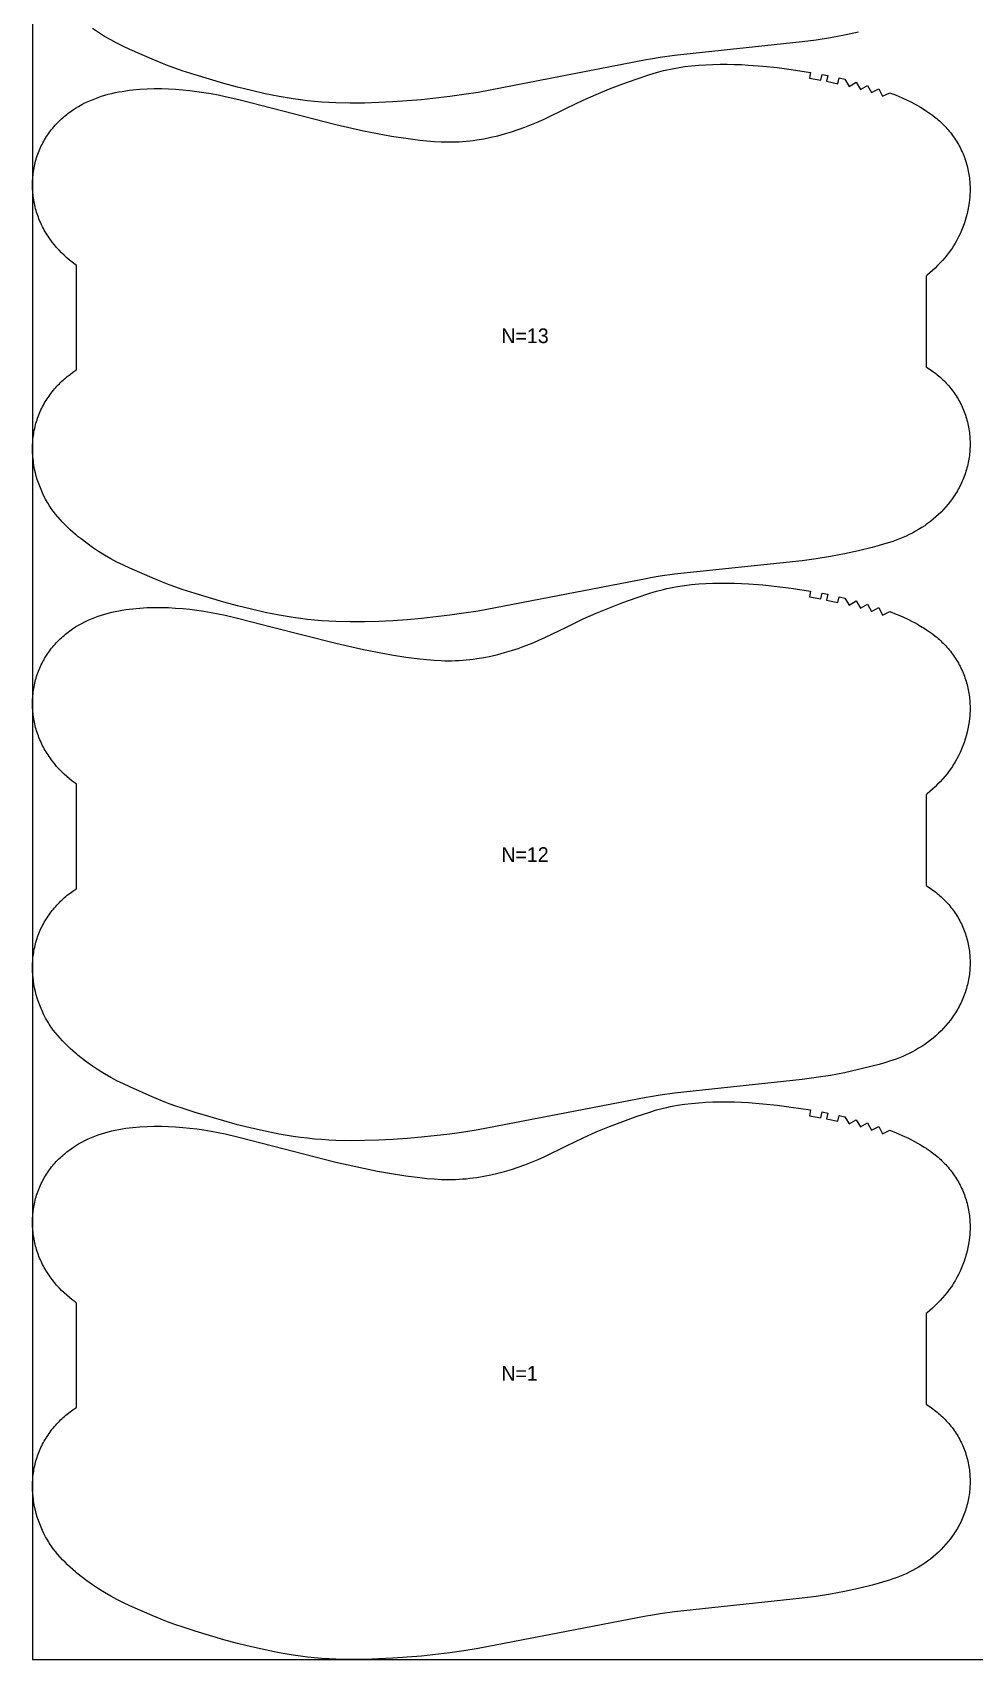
# Model space of a CAD drawing. Header units: inches. Extents: x 0 to 1935, y 0 to 1083.
# Drawn here: x 0 to 322, y 0 to 555 of the extents above; entities that cross this region are included whole.
import ezdxf

# ---------------------------------------------------------------- set-up
doc = ezdxf.new("R2010")
doc.units = ezdxf.units.IN

msp = doc.modelspace()

# ---------------------------------------------------------------- linework, layer by layer
at = {"layer": '1'}
for points in [[(0, 0), (1935.3492, 0), (1935.3492, 1083.2627), (0, 1083.2627), (0, 0)], [(305.357, 440.8415), (306.8794, 439.8309), (307.3747, 439.4764), (307.8635, 439.1132), (308.3456, 438.7413), (308.8208, 438.3606), (309.2888, 437.9712), (309.7494, 437.573), (310.2025, 437.1661), (310.6477, 436.7506), (311.0849, 436.3265), (311.5138, 435.894), (311.9343, 435.4532), (312.3462, 435.0043), (312.7492, 434.5475), (313.1431, 434.0829), (313.5277, 433.6107), (313.9029, 433.131), (314.2684, 432.6439), (314.624, 432.1496), (314.9695, 431.6484), (315.3047, 431.1402), (315.6294, 430.6254), (315.9434, 430.1039), (316.2464, 429.5761), (316.5384, 429.0419), (316.8191, 428.5018), (317.0887, 427.956), (317.3469, 427.4046), (317.5937, 426.848), (317.8291, 426.2863), (318.053, 425.72), (318.2653, 425.1492), (318.4661, 424.5741), (318.6551, 423.9951), (318.8324, 423.4123), (318.9979, 422.8261), (319.1515, 422.2367), (319.2932, 421.6443), (319.4229, 421.0493), (319.5406, 420.4518), (319.6461, 419.8521), (319.7396, 419.2504), (319.821, 418.647), (319.8905, 418.0421), (319.948, 417.4359), (319.9935, 416.8287), (320.0272, 416.2206), (320.0491, 415.612), (320.0592, 415.003), (320.0576, 414.3939), (320.0442, 413.7848), (320.0192, 413.1761), (319.9825, 412.568), (319.9343, 411.9606), (319.8745, 411.3542), (319.8032, 410.7491), (319.7205, 410.1454), (319.6263, 409.5434), (319.5208, 408.9434), (319.4039, 408.3454), (319.2757, 407.7498), (319.1363, 407.1568), (318.9857, 406.5666), (318.824, 405.9794), (318.6511, 405.3954), (318.4672, 404.815), (318.2723, 404.2381), (318.0663, 403.6653), (317.8495, 403.0965), (317.6217, 402.5321), (317.3831, 401.9722), (317.1337, 401.4172), (316.8736, 400.8671), (316.6029, 400.3222), (316.3219, 399.7825), (316.0307, 399.2481), (315.7296, 398.7191), (315.4188, 398.1956), (315.0985, 397.6778), (314.7688, 397.1657), (314.4301, 396.6593), (314.0825, 396.1589), (313.3614, 395.1763), (312.6073, 394.2185), (311.8217, 393.2863), (311.0063, 392.3806), (310.1623, 391.5019), (309.2905, 390.651), (308.3922, 389.8283), (307.4684, 389.0346), (306.5201, 388.2704), (305.5484, 387.5364), (305.0592, 387.1904), (304.5544, 386.8332), (303.5391, 386.1613), (302.5038, 385.5204), (301.4499, 384.9101), (300.3788, 384.3302), (299.2917, 383.7803), (298.1901, 383.26), (297.0753, 382.7689), (295.9486, 382.3067), (294.8114, 381.8727), (293.6648, 381.4644), (292.5099, 381.0793), (291.348, 380.7145), (289.0075, 380.0351), (286.6523, 379.4046), (281.9216, 378.2347), (277.1643, 377.1888), (272.3775, 376.2806), (267.5656, 375.515), (262.7352, 374.8854), (219.1296, 370.2704), (214.3091, 369.5636), (210.9941, 369), (209.5055, 368.7469), (152.0929, 357.6843), (147.2787, 356.936), (142.4515, 356.2726), (132.7713, 355.1569), (127.9172, 354.7378), (123.0556, 354.4149), (118.1891, 354.1823), (113.3188, 354.0409), (108.4462, 354), (103.5752, 354.0945), (101.1418, 354.2048), (98.7109, 354.3607), (96.2836, 354.5636), (93.8608, 354.8148), (91.4435, 355.1149), (89.0321, 355.461), (84.228, 356.2755), (79.4502, 357.2291), (74.6966, 358.2971), (69.9652, 359.4606), (65.2589, 360.72), (55.4758, 363.6449), (51.0615, 365.076), (48.8696, 365.8335), (46.6928, 366.6312), (44.4256, 367.5181), (42.1738, 368.4453), (40.8934, 369), (33.2285, 372.3207), (31.0181, 373.344), (28.8358, 374.4227), (26.6899, 375.5722), (24.5827, 376.7927), (22.5149, 378.0803), (20.4874, 379.4314), (18.5018, 380.8434), (16.5631, 382.3189), (15.6132, 383.0815), (15, 383.5926), (14.6774, 383.8615), (13.7562, 384.6591), (12.8506, 385.4749), (11.9614, 386.3094), (11.0909, 387.1633), (10.2414, 388.0375), (9.4153, 388.9329), (8.6152, 389.8501), (7.8433, 390.7901), (7.1021, 391.7537), (6.3939, 392.7417), (6.053, 393.245), (5.721, 393.7545), (5.3979, 394.2699), (5.0837, 394.7909), (4.4824, 395.8495), (3.9171, 396.9285), (3.3881, 398.0264), (2.8957, 399.1417), (2.4399, 400.2727), (2.0209, 401.418), (1.6392, 402.5759), (1.2953, 403.7452), (0.9901, 404.9249), (0.7242, 406.1136), (0.4986, 407.3103), (0.3139, 408.5139), (0.1709, 409.723), (0.1153, 410.3294), (0.0705, 410.9367), (0.0364, 411.5448), (0.0133, 412.1535), (0.0011, 412.7626), (0, 413.3718), (0.01, 413.9809), (0.0312, 414.5897), (0.0637, 415.198), (0.1075, 415.8054), (0.1628, 416.4119), (0.2296, 417.0171), (0.3079, 417.6208), (0.3979, 418.2228), (0.4997, 418.8229), (0.6132, 419.4208), (0.7387, 420.0164), (0.876, 420.6093), (1.0254, 421.1993), (1.1867, 421.7863), (1.3598, 422.37), (1.5446, 422.9502), (1.7409, 423.5266), (1.9487, 424.0991), (2.1678, 424.6674), (2.3982, 425.2314), (2.6396, 425.7907), (2.892, 426.3452), (3.1552, 426.8947), (3.4292, 427.4389), (3.7139, 427.9777), (4.009, 428.5107), (4.3145, 429.0379), (4.6303, 429.5589), (4.9563, 430.0736), (5.2922, 430.5818), (5.6379, 431.0834), (5.9932, 431.5782), (6.3579, 432.066), (6.7318, 432.5469), (7.1148, 433.0205), (7.5067, 433.4868), (7.9072, 433.9456), (8.3163, 434.3968), (8.7337, 434.8402), (9.1591, 435.2757), (9.5926, 435.7032), (10.0338, 436.1225), (10.4826, 436.5335), (10.9388, 436.936), (11.4021, 437.3299), (11.8724, 437.7155), (12.8326, 438.4622), (13.817, 439.1777), (14.8233, 439.8637), (15, 439.977), (15, 475.6217), (14.5108, 475.9678), (13.5391, 476.7018), (12.5908, 477.466), (11.667, 478.2597), (10.7687, 479.0823), (9.897, 479.9333), (9.0529, 480.812), (8.2375, 481.7177), (7.4519, 482.6498), (6.6978, 483.6076), (5.9767, 484.5903), (5.6291, 485.0907), (5.2904, 485.597), (4.9608, 486.1092), (4.6404, 486.627), (4.3296, 487.1505), (4.0285, 487.6795), (3.7374, 488.2138), (3.4563, 488.7536), (3.1856, 489.2985), (2.9255, 489.8485), (2.6761, 490.4036), (2.4375, 490.9634), (2.2098, 491.5279), (1.9929, 492.0966), (1.787, 492.6695), (1.592, 493.2463), (1.4081, 493.8268), (1.2352, 494.4108), (1.0735, 494.998), (0.9229, 495.5882), (0.7835, 496.1812), (0.6553, 496.7768), (0.5385, 497.3747), (0.4329, 497.9748), (0.3388, 498.5768), (0.256, 499.1805), (0.1847, 499.7856), (0.1249, 500.392), (0.0767, 500.9993), (0.04, 501.6075), (0.015, 502.2162), (0.0017, 502.8252), (0, 503.4344), (0.0101, 504.0434), (0.032, 504.652), (0.0657, 505.2601), (0.1113, 505.8673), (0.1688, 506.4735), (0.2382, 507.0784), (0.3196, 507.6818), (0.4131, 508.2834), (0.5187, 508.8831), (0.6363, 509.4806), (0.766, 510.0757), (0.9077, 510.6681), (1.0613, 511.2575), (1.2268, 511.8437), (1.4041, 512.4265), (1.5932, 513.0055), (1.7939, 513.5805), (2.0062, 514.1514), (2.2301, 514.7177), (2.4655, 515.2793), (2.7124, 515.8359), (2.9706, 516.3873), (3.2401, 516.9332), (3.5209, 517.4733), (3.8128, 518.0074), (4.1159, 518.5353), (4.4298, 519.0567), (4.7545, 519.5716), (5.0897, 520.0797), (5.4352, 520.581), (5.7908, 521.0753), (6.1563, 521.5623), (6.5315, 522.042), (6.9161, 522.5143), (7.31, 522.9789), (7.713, 523.4357), (8.1249, 523.8846), (8.5454, 524.3253), (8.9743, 524.7578), (9.4115, 525.182), (9.8567, 525.5975), (10.3098, 526.0044), (10.7704, 526.4025), (11.2385, 526.792), (11.7137, 527.1726), (12.1958, 527.5446), (12.6846, 527.9078), (13.1798, 528.2622), (13.6814, 528.6079), (14.7023, 529.2729), (15.7454, 529.9027), (16.809, 530.4973), (17.8913, 531.0565), (18.9905, 531.5805), (20.1053, 532.0699), (21.2343, 532.5252), (22.3764, 532.9473), (23.5302, 533.3369), (24.6944, 533.6945), (25.8678, 534.0211), (27.0491, 534.3172), (28.2372, 534.5837), (29.4311, 534.8219), (30.6303, 535.0332), (31.8339, 535.2191), (33.0415, 535.3809), (34.2521, 535.5201), (36.6799, 535.7365), (39.1125, 535.8779), (41.5475, 535.948), (43.9831, 535.9487), (46.4176, 535.8818), (48.8495, 535.7498), (51.2777, 535.5569), (53.7013, 535.3078), (56.1194, 535.0071), (58.5311, 534.6585), (60.9352, 534.2622), (63.3305, 533.8174), (65.7156, 533.3231), (70.4562, 532.202), (81.879, 529.2627), (103.4873, 523.7024), (112.9964, 521.5737), (117.7779, 520.6373), (122.5752, 519.7867), (127.3872, 519.0266), (132.2181, 518.3925), (134.6419, 518.1376), (137.0705, 517.9382), (139.5026, 517.8074), (140.7196, 517.7719), (141.9369, 517.7586), (143.1544, 517.7686), (144.3717, 517.8021), (145.5883, 517.8587), (146.8038, 517.9382), (148.0177, 518.04), (149.2296, 518.164), (150.4391, 518.3098), (151.6457, 518.4771), (154.0487, 518.8744), (156.4373, 519.3515), (158.8102, 519.9034), (161.1663, 520.5254), (163.5042, 521.2135), (165.8213, 521.9679), (168.1146, 522.7896), (170.3814, 523.6798), (172.6203, 524.6367), (174.8362, 525.6474), (182.3037, 529.2627), (187.9934, 532.0173), (192.4473, 533.992), (196.954, 535.8446), (201.5019, 537.5902), (206.0868, 539.2403), (210.7111, 540.7804), (213.0451, 541.4755), (215.3985, 542.0978), (216.5835, 542.3767), (217.7736, 542.6336), (218.9685, 542.8691), (220.1676, 543.0838), (222.5763, 543.4526), (224.9955, 543.7445), (227.4216, 543.9642), (229.8526, 544.1187), (232.2868, 544.2152), (234.7228, 544.2612), (237.1592, 544.2627), (239.595, 544.2209), (242.0296, 544.1359), (244.4622, 544.0075), (249.3194, 543.6268), (254.1648, 543.1107), (258.9976, 542.4912), (265.5741, 541.4929), (265.2474, 539.5198), (269.1476, 538.8352), (269.5139, 540.8013), (271.4779, 540.4236), (271.0884, 538.4619), (274.9493, 537.6426), (275.3906, 539.5933), (277.3382, 539.1392), (278.788, 536.7214), (281.2153, 538.1562), (282.6052, 535.7025), (285.067, 537.0764), (286.386, 534.5869), (288.8856, 535.8841), (290.1099, 533.3508), (292.6549, 534.5481), (294.7928, 533.7032), (296.9051, 532.796), (298.9881, 531.8221), (300.0174, 531.3086), (301.0379, 530.7767), (302.1087, 530.1924), (303.1668, 529.5851), (303.6991, 529.2627), (304.21, 528.9532), (305.0592, 528.4084), (305.2359, 528.2951), (306.2422, 527.609), (307.2266, 526.8935), (308.1868, 526.1468), (308.6571, 525.7613), (309.1205, 525.3674), (309.5766, 524.9649), (310.0254, 524.5539), (310.4666, 524.1346), (310.9001, 523.7071), (311.3256, 523.2716), (311.7429, 522.8282), (312.152, 522.377), (312.5525, 521.9181), (312.9444, 521.4519), (313.3274, 520.9782), (313.7014, 520.4974), (314.0661, 520.0095), (314.4214, 519.5147), (314.7671, 519.0132), (315.103, 518.505), (315.4289, 517.9903), (315.7447, 517.4693), (316.0502, 516.9421), (316.3454, 516.4091), (316.63, 515.8703), (316.904, 515.3261), (317.1672, 514.7766), (317.4196, 514.2221), (317.6611, 513.6627), (317.8914, 513.0988), (318.1105, 512.5305), (318.3183, 511.958), (318.5146, 511.3815), (318.6994, 510.8014), (318.8725, 510.2177), (319.0338, 509.6307), (319.1832, 509.0406), (319.3206, 508.4477), (319.446, 507.8522), (319.5595, 507.2543), (319.6613, 506.6542), (319.7513, 506.0522), (319.8296, 505.4484), (319.8964, 504.8432), (319.9517, 504.2368), (319.9955, 503.6293), (320.028, 503.0211), (320.0492, 502.4123), (320.0592, 501.8032), (320.0581, 501.1939), (320.0459, 500.5849), (320.0228, 499.9761), (319.9888, 499.368), (319.9439, 498.7607), (319.8883, 498.1544), (319.7454, 496.9452), (319.5607, 495.7417), (319.335, 494.545), (319.0692, 493.3562), (318.7639, 492.1766), (318.42, 491.0072), (318.0383, 489.8493), (317.6194, 488.7041), (317.1636, 487.5731), (316.6711, 486.4578), (316.1421, 485.3599), (315.5769, 484.2808), (314.9755, 483.2223), (314.6613, 482.7012), (314.3382, 482.1859), (314.0062, 481.6764), (313.6653, 481.1731), (312.9572, 480.1851), (312.216, 479.2215), (311.4441, 478.2815), (310.6439, 477.3642), (309.8179, 476.4689), (308.9684, 475.5947), (308.0978, 474.7407), (307.2087, 473.9063), (306.303, 473.0905), (305.3818, 472.2928), (305.0592, 472.024), (305.0592, 441.0213), (305.357, 440.8415)], [(305.357, 263.8415), (306.8794, 262.8309), (307.3747, 262.4764), (307.8635, 262.1132), (308.3456, 261.7413), (308.8208, 261.3606), (309.2888, 260.9712), (309.7494, 260.573), (310.2025, 260.1661), (310.6477, 259.7506), (311.0849, 259.3265), (311.5138, 258.894), (311.9343, 258.4532), (312.3462, 258.0043), (312.7492, 257.5475), (313.1431, 257.0829), (313.5277, 256.6107), (313.9029, 256.131), (314.2684, 255.6439), (314.624, 255.1496), (314.9695, 254.6484), (315.3047, 254.1402), (315.6294, 253.6254), (315.9434, 253.1039), (316.2464, 252.5761), (316.5384, 252.0419), (316.8191, 251.5018), (317.0887, 250.956), (317.3469, 250.4046), (317.5937, 249.848), (317.8291, 249.2863), (318.053, 248.72), (318.2653, 248.1492), (318.4661, 247.5741), (318.6551, 246.9951), (318.8324, 246.4123), (318.9979, 245.8261), (319.1515, 245.2367), (319.2932, 244.6443), (319.4229, 244.0493), (319.5406, 243.4518), (319.6461, 242.8521), (319.7396, 242.2504), (319.821, 241.647), (319.8905, 241.0421), (319.948, 240.4359), (319.9935, 239.8287), (320.0272, 239.2206), (320.0491, 238.612), (320.0592, 238.003), (320.0576, 237.3939), (320.0442, 236.7848), (320.0192, 236.1761), (319.9825, 235.568), (319.9343, 234.9606), (319.8745, 234.3542), (319.8032, 233.7491), (319.7205, 233.1454), (319.6263, 232.5434), (319.5208, 231.9434), (319.4039, 231.3454), (319.2757, 230.7498), (319.1363, 230.1568), (318.9857, 229.5666), (318.824, 228.9794), (318.6511, 228.3954), (318.4672, 227.815), (318.2723, 227.2381), (318.0663, 226.6653), (317.8495, 226.0965), (317.6217, 225.5321), (317.3831, 224.9722), (317.1337, 224.4172), (316.8736, 223.8671), (316.6029, 223.3222), (316.3219, 222.7825), (316.0307, 222.2481), (315.7296, 221.7191), (315.4188, 221.1956), (315.0985, 220.6778), (314.7688, 220.1657), (314.4301, 219.6593), (314.0825, 219.1589), (313.3614, 218.1763), (312.6073, 217.2185), (311.8217, 216.2863), (311.0063, 215.3806), (310.1623, 214.5019), (309.2905, 213.651), (308.3922, 212.8283), (307.4684, 212.0346), (306.5201, 211.2704), (305.5484, 210.5364), (305.0592, 210.1904), (304.5544, 209.8332), (303.5391, 209.1613), (302.5038, 208.5204), (301.4499, 207.9101), (300.3788, 207.3302), (299.2917, 206.7803), (298.1901, 206.26), (297.0753, 205.7689), (295.9486, 205.3067), (294.8114, 204.8727), (293.6648, 204.4644), (292.5099, 204.0793), (291.348, 203.7145), (289.0075, 203.0351), (286.6523, 202.4046), (281.9216, 201.2347), (277.1643, 200.1888), (272.3775, 199.2806), (267.5656, 198.515), (262.7352, 197.8854), (219.1296, 193.2704), (214.3091, 192.5636), (210.9941, 192), (209.5055, 191.7469), (152.0929, 180.6843), (147.2787, 179.936), (142.4515, 179.2726), (132.7713, 178.1569), (127.9172, 177.7378), (123.0556, 177.4149), (118.1891, 177.1823), (113.3188, 177.0409), (108.4462, 177), (103.5752, 177.0945), (101.1418, 177.2048), (98.7109, 177.3607), (96.2836, 177.5636), (93.8608, 177.8148), (91.4435, 178.1149), (89.0321, 178.461), (84.228, 179.2755), (79.4502, 180.2291), (74.6966, 181.2971), (69.9652, 182.4606), (65.2589, 183.72), (55.4758, 186.6449), (51.0615, 188.076), (48.8696, 188.8335), (46.6928, 189.6312), (44.4256, 190.5181), (42.1738, 191.4453), (40.8934, 192), (33.2285, 195.3207), (31.0181, 196.344), (28.8358, 197.4227), (26.6899, 198.5722), (24.5827, 199.7927), (22.5149, 201.0803), (20.4874, 202.4314), (18.5018, 203.8434), (16.5631, 205.3189), (15.6132, 206.0815), (15, 206.5926), (14.6774, 206.8615), (13.7562, 207.6591), (12.8506, 208.4749), (11.9614, 209.3094), (11.0909, 210.1633), (10.2414, 211.0375), (9.4153, 211.9329), (8.6152, 212.8501), (7.8433, 213.7901), (7.1021, 214.7537), (6.3939, 215.7417), (6.053, 216.245), (5.721, 216.7545), (5.3979, 217.2699), (5.0837, 217.7909), (4.4824, 218.8495), (3.9171, 219.9285), (3.3881, 221.0264), (2.8957, 222.1417), (2.4399, 223.2727), (2.0209, 224.418), (1.6392, 225.5759), (1.2953, 226.7452), (0.9901, 227.9249), (0.7242, 229.1136), (0.4986, 230.3103), (0.3139, 231.5139), (0.1709, 232.723), (0.1153, 233.3294), (0.0705, 233.9367), (0.0364, 234.5448), (0.0133, 235.1535), (0.0011, 235.7626), (0, 236.3718), (0.01, 236.9809), (0.0312, 237.5897), (0.0637, 238.198), (0.1075, 238.8054), (0.1628, 239.4119), (0.2296, 240.0171), (0.3079, 240.6208), (0.3979, 241.2228), (0.4997, 241.8229), (0.6132, 242.4208), (0.7387, 243.0164), (0.876, 243.6093), (1.0254, 244.1993), (1.1867, 244.7863), (1.3598, 245.37), (1.5446, 245.9502), (1.7409, 246.5266), (1.9487, 247.0991), (2.1678, 247.6674), (2.3982, 248.2314), (2.6396, 248.7907), (2.892, 249.3452), (3.1552, 249.8947), (3.4292, 250.4389), (3.7139, 250.9777), (4.009, 251.5107), (4.3145, 252.0379), (4.6303, 252.5589), (4.9563, 253.0736), (5.2922, 253.5818), (5.6379, 254.0834), (5.9932, 254.5782), (6.3579, 255.066), (6.7318, 255.5469), (7.1148, 256.0205), (7.5067, 256.4868), (7.9072, 256.9456), (8.3163, 257.3968), (8.7337, 257.8402), (9.1591, 258.2757), (9.5926, 258.7032), (10.0338, 259.1225), (10.4826, 259.5335), (10.9388, 259.936), (11.4021, 260.3299), (11.8724, 260.7155), (12.8326, 261.4622), (13.817, 262.1777), (14.8233, 262.8637), (15, 262.977), (15, 298.6217), (14.5108, 298.9678), (13.5391, 299.7018), (12.5908, 300.466), (11.667, 301.2597), (10.7687, 302.0823), (9.897, 302.9333), (9.0529, 303.812), (8.2375, 304.7177), (7.4519, 305.6498), (6.6978, 306.6076), (5.9767, 307.5903), (5.6291, 308.0907), (5.2904, 308.597), (4.9608, 309.1092), (4.6404, 309.627), (4.3296, 310.1505), (4.0285, 310.6795), (3.7374, 311.2138), (3.4563, 311.7536), (3.1856, 312.2985), (2.9255, 312.8485), (2.6761, 313.4036), (2.4375, 313.9634), (2.2098, 314.5279), (1.9929, 315.0966), (1.787, 315.6695), (1.592, 316.2463), (1.4081, 316.8268), (1.2352, 317.4108), (1.0735, 317.998), (0.9229, 318.5882), (0.7835, 319.1812), (0.6553, 319.7768), (0.5385, 320.3747), (0.4329, 320.9748), (0.3388, 321.5768), (0.256, 322.1805), (0.1847, 322.7856), (0.1249, 323.392), (0.0767, 323.9993), (0.04, 324.6075), (0.015, 325.2162), (0.0017, 325.8252), (0, 326.4344), (0.0101, 327.0434), (0.032, 327.652), (0.0657, 328.2601), (0.1113, 328.8673), (0.1688, 329.4735), (0.2382, 330.0784), (0.3196, 330.6818), (0.4131, 331.2834), (0.5187, 331.8831), (0.6363, 332.4806), (0.766, 333.0757), (0.9077, 333.6681), (1.0613, 334.2575), (1.2268, 334.8437), (1.4041, 335.4265), (1.5932, 336.0055), (1.7939, 336.5805), (2.0062, 337.1514), (2.2301, 337.7177), (2.4655, 338.2793), (2.7124, 338.8359), (2.9706, 339.3873), (3.2401, 339.9332), (3.5209, 340.4733), (3.8128, 341.0074), (4.1159, 341.5353), (4.4298, 342.0567), (4.7545, 342.5716), (5.0897, 343.0797), (5.4352, 343.581), (5.7908, 344.0753), (6.1563, 344.5623), (6.5315, 345.042), (6.9161, 345.5143), (7.31, 345.9789), (7.713, 346.4357), (8.1249, 346.8846), (8.5454, 347.3253), (8.9743, 347.7578), (9.4115, 348.182), (9.8567, 348.5975), (10.3098, 349.0044), (10.7704, 349.4025), (11.2385, 349.792), (11.7137, 350.1726), (12.1958, 350.5446), (12.6846, 350.9078), (13.1798, 351.2622), (13.6814, 351.6079), (14.7023, 352.2729), (15.7454, 352.9027), (16.809, 353.4973), (17.8913, 354.0565), (18.9905, 354.5805), (20.1053, 355.0699), (21.2343, 355.5252), (22.3764, 355.9473), (23.5302, 356.3369), (24.6944, 356.6945), (25.8678, 357.0211), (27.0491, 357.3172), (28.2372, 357.5837), (29.4311, 357.8219), (30.6303, 358.0332), (31.8339, 358.2191), (33.0415, 358.3809), (34.2521, 358.5201), (36.6799, 358.7365), (39.1125, 358.8779), (41.5475, 358.948), (43.9831, 358.9487), (46.4176, 358.8818), (48.8495, 358.7498), (51.2777, 358.5569), (53.7013, 358.3078), (56.1194, 358.0071), (58.5311, 357.6585), (60.9352, 357.2622), (63.3305, 356.8174), (65.7156, 356.3231), (70.4562, 355.202), (81.879, 352.2627), (103.4873, 346.7024), (112.9964, 344.5737), (117.7779, 343.6373), (122.5752, 342.7867), (127.3872, 342.0266), (132.2181, 341.3925), (134.6419, 341.1376), (137.0705, 340.9382), (139.5026, 340.8074), (140.7196, 340.7719), (141.9369, 340.7586), (143.1544, 340.7686), (144.3717, 340.8021), (145.5883, 340.8587), (146.8038, 340.9382), (148.0177, 341.04), (149.2296, 341.164), (150.4391, 341.3098), (151.6457, 341.4771), (154.0487, 341.8744), (156.4373, 342.3515), (158.8102, 342.9034), (161.1663, 343.5254), (163.5042, 344.2135), (165.8213, 344.9679), (168.1146, 345.7896), (170.3814, 346.6798), (172.6203, 347.6367), (174.8362, 348.6474), (182.3037, 352.2627), (187.9934, 355.0173), (192.4473, 356.992), (196.954, 358.8446), (201.5019, 360.5902), (206.0868, 362.2403), (210.7111, 363.7804), (213.0451, 364.4755), (215.3985, 365.0978), (216.5835, 365.3767), (217.7736, 365.6336), (218.9685, 365.8691), (220.1676, 366.0838), (222.5763, 366.4526), (224.9955, 366.7445), (227.4216, 366.9642), (229.8526, 367.1187), (232.2868, 367.2152), (234.7228, 367.2612), (237.1592, 367.2627), (239.595, 367.2209), (242.0296, 367.1359), (244.4622, 367.0075), (249.3194, 366.6268), (254.1648, 366.1107), (258.9976, 365.4912), (265.5741, 364.4929), (265.2474, 362.5198), (269.1476, 361.8352), (269.5139, 363.8013), (271.4779, 363.4236), (271.0884, 361.4619), (274.9493, 360.6426), (275.3906, 362.5933), (277.3382, 362.1392), (278.788, 359.7214), (281.2153, 361.1562), (282.6052, 358.7025), (285.067, 360.0764), (286.386, 357.5869), (288.8856, 358.8841), (290.1099, 356.3508), (292.6549, 357.5481), (294.7928, 356.7032), (296.9051, 355.796), (298.9881, 354.8221), (300.0174, 354.3086), (301.0379, 353.7767), (302.1087, 353.1924), (303.1668, 352.5851), (303.6991, 352.2627), (304.21, 351.9532), (305.0592, 351.4084), (305.2359, 351.2951), (306.2422, 350.609), (307.2266, 349.8935), (308.1868, 349.1468), (308.6571, 348.7613), (309.1205, 348.3674), (309.5766, 347.9649), (310.0254, 347.5539), (310.4666, 347.1346), (310.9001, 346.7071), (311.3256, 346.2716), (311.7429, 345.8282), (312.152, 345.377), (312.5525, 344.9181), (312.9444, 344.4519), (313.3274, 343.9782), (313.7014, 343.4974), (314.0661, 343.0095), (314.4214, 342.5147), (314.7671, 342.0132), (315.103, 341.505), (315.4289, 340.9903), (315.7447, 340.4693), (316.0502, 339.9421), (316.3454, 339.4091), (316.63, 338.8703), (316.904, 338.3261), (317.1672, 337.7766), (317.4196, 337.2221), (317.6611, 336.6627), (317.8914, 336.0988), (318.1105, 335.5305), (318.3183, 334.958), (318.5146, 334.3815), (318.6994, 333.8014), (318.8725, 333.2177), (319.0338, 332.6307), (319.1832, 332.0406), (319.3206, 331.4477), (319.446, 330.8522), (319.5595, 330.2543), (319.6613, 329.6542), (319.7513, 329.0522), (319.8296, 328.4484), (319.8964, 327.8432), (319.9517, 327.2368), (319.9955, 326.6293), (320.028, 326.0211), (320.0492, 325.4123), (320.0592, 324.8032), (320.0581, 324.1939), (320.0459, 323.5849), (320.0228, 322.9761), (319.9888, 322.368), (319.9439, 321.7607), (319.8883, 321.1544), (319.7454, 319.9452), (319.5607, 318.7417), (319.335, 317.545), (319.0692, 316.3562), (318.7639, 315.1766), (318.42, 314.0072), (318.0383, 312.8493), (317.6194, 311.7041), (317.1636, 310.5731), (316.6711, 309.4578), (316.1421, 308.3599), (315.5769, 307.2808), (314.9755, 306.2223), (314.6613, 305.7012), (314.3382, 305.1859), (314.0062, 304.6764), (313.6653, 304.1731), (312.9572, 303.1851), (312.216, 302.2215), (311.4441, 301.2815), (310.6439, 300.3642), (309.8179, 299.4689), (308.9684, 298.5947), (308.0978, 297.7407), (307.2087, 296.9063), (306.303, 296.0905), (305.3818, 295.2928), (305.0592, 295.024), (305.0592, 264.0213), (305.357, 263.8415)], [(305.357, 86.8415), (306.8794, 85.8309), (307.3747, 85.4764), (307.8635, 85.1132), (308.3456, 84.7413), (308.8208, 84.3606), (309.2888, 83.9712), (309.7494, 83.573), (310.2025, 83.1661), (310.6477, 82.7506), (311.0849, 82.3265), (311.5138, 81.894), (311.9343, 81.4532), (312.3462, 81.0043), (312.7492, 80.5475), (313.1431, 80.0829), (313.5277, 79.6107), (313.9029, 79.131), (314.2684, 78.6439), (314.624, 78.1496), (314.9695, 77.6484), (315.3047, 77.1402), (315.6294, 76.6254), (315.9434, 76.1039), (316.2464, 75.5761), (316.5384, 75.0419), (316.8191, 74.5018), (317.0887, 73.956), (317.3469, 73.4046), (317.5937, 72.848), (317.8291, 72.2863), (318.053, 71.72), (318.2653, 71.1492), (318.4661, 70.5741), (318.6551, 69.9951), (318.8324, 69.4123), (318.9979, 68.8261), (319.1515, 68.2367), (319.2932, 67.6443), (319.4229, 67.0493), (319.5406, 66.4518), (319.6461, 65.8521), (319.7396, 65.2504), (319.821, 64.647), (319.8905, 64.0421), (319.948, 63.4359), (319.9935, 62.8287), (320.0272, 62.2206), (320.0491, 61.612), (320.0592, 61.003), (320.0576, 60.3939), (320.0442, 59.7848), (320.0192, 59.1761), (319.9825, 58.568), (319.9343, 57.9606), (319.8745, 57.3542), (319.8032, 56.7491), (319.7205, 56.1454), (319.6263, 55.5434), (319.5208, 54.9434), (319.4039, 54.3454), (319.2757, 53.7498), (319.1363, 53.1568), (318.9857, 52.5666), (318.824, 51.9794), (318.6511, 51.3954), (318.4672, 50.815), (318.2723, 50.2381), (318.0663, 49.6653), (317.8495, 49.0965), (317.6217, 48.5321), (317.3831, 47.9722), (317.1337, 47.4172), (316.8736, 46.8671), (316.6029, 46.3222), (316.3219, 45.7825), (316.0307, 45.2481), (315.7296, 44.7191), (315.4188, 44.1956), (315.0985, 43.6778), (314.7688, 43.1657), (314.4301, 42.6593), (314.0825, 42.1589), (313.3614, 41.1763), (312.6073, 40.2185), (311.8217, 39.2863), (311.0063, 38.3806), (310.1623, 37.5019), (309.2905, 36.651), (308.3922, 35.8283), (307.4684, 35.0346), (306.5201, 34.2704), (305.5484, 33.5364), (305.0592, 33.1904), (304.5544, 32.8332), (303.5391, 32.1613), (302.5038, 31.5204), (301.4499, 30.9101), (300.3788, 30.3302), (299.2917, 29.7803), (298.1901, 29.26), (297.0753, 28.7689), (295.9486, 28.3067), (294.8114, 27.8727), (293.6648, 27.4644), (292.5099, 27.0793), (291.348, 26.7145), (289.0075, 26.0351), (286.6523, 25.4046), (281.9216, 24.2347), (277.1643, 23.1888), (272.3775, 22.2806), (267.5656, 21.515), (262.7352, 20.8854), (219.1296, 16.2704), (214.3091, 15.5636), (210.9941, 15), (209.5055, 14.7469), (152.0929, 3.6843), (147.2787, 2.936), (142.4515, 2.2726), (132.7713, 1.1569), (127.9172, 0.7378), (123.0556, 0.4149), (118.1891, 0.1823), (113.3188, 0.0409), (108.4462, 0), (103.5752, 0.0945), (101.1418, 0.2048), (98.7109, 0.3607), (96.2836, 0.5636), (93.8608, 0.8148), (91.4435, 1.1149), (89.0321, 1.461), (84.228, 2.2755), (79.4502, 3.2291), (74.6966, 4.2971), (69.9652, 5.4606), (65.2589, 6.72), (55.4758, 9.6449), (51.0615, 11.076), (48.8696, 11.8335), (46.6928, 12.6312), (44.4256, 13.5181), (42.1738, 14.4453), (40.8934, 15), (33.2285, 18.3207), (31.0181, 19.344), (28.8358, 20.4227), (26.6899, 21.5722), (24.5827, 22.7927), (22.5149, 24.0803), (20.4874, 25.4314), (18.5018, 26.8434), (16.5631, 28.3189), (15.6132, 29.0815), (15, 29.5926), (14.6774, 29.8615), (13.7562, 30.6591), (12.8506, 31.4749), (11.9614, 32.3094), (11.0909, 33.1633), (10.2414, 34.0375), (9.4153, 34.9329), (8.6152, 35.8501), (7.8433, 36.7901), (7.1021, 37.7537), (6.3939, 38.7417), (6.053, 39.245), (5.721, 39.7545), (5.3979, 40.2699), (5.0837, 40.7909), (4.4824, 41.8495), (3.9171, 42.9285), (3.3881, 44.0264), (2.8957, 45.1417), (2.4399, 46.2727), (2.0209, 47.418), (1.6392, 48.5759), (1.2953, 49.7452), (0.9901, 50.9249), (0.7242, 52.1136), (0.4986, 53.3103), (0.3139, 54.5139), (0.1709, 55.723), (0.1153, 56.3294), (0.0705, 56.9367), (0.0364, 57.5448), (0.0133, 58.1535), (0.0011, 58.7626), (0, 59.3718), (0.01, 59.9809), (0.0312, 60.5897), (0.0637, 61.198), (0.1075, 61.8054), (0.1628, 62.4119), (0.2296, 63.0171), (0.3079, 63.6208), (0.3979, 64.2228), (0.4997, 64.8229), (0.6132, 65.4208), (0.7387, 66.0164), (0.876, 66.6093), (1.0254, 67.1993), (1.1867, 67.7863), (1.3598, 68.37), (1.5446, 68.9502), (1.7409, 69.5266), (1.9487, 70.0991), (2.1678, 70.6674), (2.3982, 71.2314), (2.6396, 71.7907), (2.892, 72.3452), (3.1552, 72.8947), (3.4292, 73.4389), (3.7139, 73.9777), (4.009, 74.5107), (4.3145, 75.0379), (4.6303, 75.5589), (4.9563, 76.0736), (5.2922, 76.5818), (5.6379, 77.0834), (5.9932, 77.5782), (6.3579, 78.066), (6.7318, 78.5469), (7.1148, 79.0205), (7.5067, 79.4868), (7.9072, 79.9456), (8.3163, 80.3968), (8.7337, 80.8402), (9.1591, 81.2757), (9.5926, 81.7032), (10.0338, 82.1225), (10.4826, 82.5335), (10.9388, 82.936), (11.4021, 83.3299), (11.8724, 83.7155), (12.8326, 84.4622), (13.817, 85.1777), (14.8233, 85.8637), (15, 85.977), (15, 121.6217), (14.5108, 121.9678), (13.5391, 122.7018), (12.5908, 123.466), (11.667, 124.2597), (10.7687, 125.0823), (9.897, 125.9333), (9.0529, 126.812), (8.2375, 127.7177), (7.4519, 128.6498), (6.6978, 129.6076), (5.9767, 130.5903), (5.6291, 131.0907), (5.2904, 131.597), (4.9608, 132.1092), (4.6404, 132.627), (4.3296, 133.1505), (4.0285, 133.6795), (3.7374, 134.2138), (3.4563, 134.7536), (3.1856, 135.2985), (2.9255, 135.8485), (2.6761, 136.4036), (2.4375, 136.9634), (2.2098, 137.5279), (1.9929, 138.0966), (1.787, 138.6695), (1.592, 139.2463), (1.4081, 139.8268), (1.2352, 140.4108), (1.0735, 140.998), (0.9229, 141.5882), (0.7835, 142.1812), (0.6553, 142.7768), (0.5385, 143.3747), (0.4329, 143.9748), (0.3388, 144.5768), (0.256, 145.1805), (0.1847, 145.7856), (0.1249, 146.392), (0.0767, 146.9993), (0.04, 147.6075), (0.015, 148.2162), (0.0017, 148.8252), (0, 149.4344), (0.0101, 150.0434), (0.032, 150.652), (0.0657, 151.2601), (0.1113, 151.8673), (0.1688, 152.4735), (0.2382, 153.0784), (0.3196, 153.6818), (0.4131, 154.2834), (0.5187, 154.8831), (0.6363, 155.4806), (0.766, 156.0757), (0.9077, 156.6681), (1.0613, 157.2575), (1.2268, 157.8437), (1.4041, 158.4265), (1.5932, 159.0055), (1.7939, 159.5805), (2.0062, 160.1514), (2.2301, 160.7177), (2.4655, 161.2793), (2.7124, 161.8359), (2.9706, 162.3873), (3.2401, 162.9332), (3.5209, 163.4733), (3.8128, 164.0074), (4.1159, 164.5353), (4.4298, 165.0567), (4.7545, 165.5716), (5.0897, 166.0797), (5.4352, 166.581), (5.7908, 167.0753), (6.1563, 167.5623), (6.5315, 168.042), (6.9161, 168.5143), (7.31, 168.9789), (7.713, 169.4357), (8.1249, 169.8846), (8.5454, 170.3253), (8.9743, 170.7578), (9.4115, 171.182), (9.8567, 171.5975), (10.3098, 172.0044), (10.7704, 172.4025), (11.2385, 172.792), (11.7137, 173.1726), (12.1958, 173.5446), (12.6846, 173.9078), (13.1798, 174.2622), (13.6814, 174.6079), (14.7023, 175.2729), (15.7454, 175.9027), (16.809, 176.4973), (17.8913, 177.0565), (18.9905, 177.5805), (20.1053, 178.0699), (21.2343, 178.5252), (22.3764, 178.9473), (23.5302, 179.3369), (24.6944, 179.6945), (25.8678, 180.0211), (27.0491, 180.3172), (28.2372, 180.5837), (29.4311, 180.8219), (30.6303, 181.0332), (31.8339, 181.2191), (33.0415, 181.3809), (34.2521, 181.5201), (36.6799, 181.7365), (39.1125, 181.8779), (41.5475, 181.948), (43.9831, 181.9487), (46.4176, 181.8818), (48.8495, 181.7498), (51.2777, 181.5569), (53.7013, 181.3078), (56.1194, 181.0071), (58.5311, 180.6585), (60.9352, 180.2622), (63.3305, 179.8174), (65.7156, 179.3231), (70.4562, 178.202), (81.879, 175.2627), (103.4873, 169.7024), (112.9964, 167.5737), (117.7779, 166.6373), (122.5752, 165.7867), (127.3872, 165.0266), (132.2181, 164.3925), (134.6419, 164.1376), (137.0705, 163.9382), (139.5026, 163.8074), (140.7196, 163.7719), (141.9369, 163.7586), (143.1544, 163.7686), (144.3717, 163.8021), (145.5883, 163.8587), (146.8038, 163.9382), (148.0177, 164.04), (149.2296, 164.164), (150.4391, 164.3098), (151.6457, 164.4771), (154.0487, 164.8744), (156.4373, 165.3515), (158.8102, 165.9034), (161.1663, 166.5254), (163.5042, 167.2135), (165.8213, 167.9679), (168.1146, 168.7896), (170.3814, 169.6798), (172.6203, 170.6367), (174.8362, 171.6474), (182.3037, 175.2627), (187.9934, 178.0173), (192.4473, 179.992), (196.954, 181.8446), (201.5019, 183.5902), (206.0868, 185.2403), (210.7111, 186.7804), (213.0451, 187.4755), (215.3985, 188.0978), (216.5835, 188.3767), (217.7736, 188.6336), (218.9685, 188.8691), (220.1676, 189.0838), (222.5763, 189.4526), (224.9955, 189.7445), (227.4216, 189.9642), (229.8526, 190.1187), (232.2868, 190.2152), (234.7228, 190.2612), (237.1592, 190.2627), (239.595, 190.2209), (242.0296, 190.1359), (244.4622, 190.0075), (249.3194, 189.6268), (254.1648, 189.1107), (258.9976, 188.4912), (265.5741, 187.4929), (265.2474, 185.5198), (269.1476, 184.8352), (269.5139, 186.8013), (271.4779, 186.4236), (271.0884, 184.4619), (274.9493, 183.6426), (275.3906, 185.5933), (277.3382, 185.1392), (278.788, 182.7214), (281.2153, 184.1562), (282.6052, 181.7025), (285.067, 183.0764), (286.386, 180.5869), (288.8856, 181.8841), (290.1099, 179.3508), (292.6549, 180.5481), (294.7928, 179.7032), (296.9051, 178.796), (298.9881, 177.8221), (300.0174, 177.3086), (301.0379, 176.7767), (302.1087, 176.1924), (303.1668, 175.5851), (303.6991, 175.2627), (304.21, 174.9532), (305.0592, 174.4084), (305.2359, 174.2951), (306.2422, 173.609), (307.2266, 172.8935), (308.1868, 172.1468), (308.6571, 171.7613), (309.1205, 171.3674), (309.5766, 170.9649), (310.0254, 170.5539), (310.4666, 170.1346), (310.9001, 169.7071), (311.3256, 169.2716), (311.7429, 168.8282), (312.152, 168.377), (312.5525, 167.9181), (312.9444, 167.4519), (313.3274, 166.9782), (313.7014, 166.4974), (314.0661, 166.0095), (314.4214, 165.5147), (314.7671, 165.0132), (315.103, 164.505), (315.4289, 163.9903), (315.7447, 163.4693), (316.0502, 162.9421), (316.3454, 162.4091), (316.63, 161.8703), (316.904, 161.3261), (317.1672, 160.7766), (317.4196, 160.2221), (317.6611, 159.6627), (317.8914, 159.0988), (318.1105, 158.5305), (318.3183, 157.958), (318.5146, 157.3815), (318.6994, 156.8014), (318.8725, 156.2177), (319.0338, 155.6307), (319.1832, 155.0406), (319.3206, 154.4477), (319.446, 153.8522), (319.5595, 153.2543), (319.6613, 152.6542), (319.7513, 152.0522), (319.8296, 151.4484), (319.8964, 150.8432), (319.9517, 150.2368), (319.9955, 149.6293), (320.028, 149.0211), (320.0492, 148.4123), (320.0592, 147.8032), (320.0581, 147.1939), (320.0459, 146.5849), (320.0228, 145.9761), (319.9888, 145.368), (319.9439, 144.7607), (319.8883, 144.1544), (319.7454, 142.9452), (319.5607, 141.7417), (319.335, 140.545), (319.0692, 139.3562), (318.7639, 138.1766), (318.42, 137.0072), (318.0383, 135.8493), (317.6194, 134.7041), (317.1636, 133.5731), (316.6711, 132.4578), (316.1421, 131.3599), (315.5769, 130.2808), (314.9755, 129.2223), (314.6613, 128.7012), (314.3382, 128.1859), (314.0062, 127.6764), (313.6653, 127.1731), (312.9572, 126.1851), (312.216, 125.2215), (311.4441, 124.2815), (310.6439, 123.3642), (309.8179, 122.4689), (308.9684, 121.5947), (308.0978, 120.7407), (307.2087, 119.9063), (306.303, 119.0905), (305.3818, 118.2928), (305.0592, 118.024), (305.0592, 87.0213), (305.357, 86.8415)]]:
    msp.add_lwpolyline(points, close=True, dxfattribs=at)
msp.add_lwpolyline([(281.9216, 555.2347), (277.1643, 554.1888), (272.3775, 553.2806), (267.5656, 552.515), (262.7352, 551.8854), (219.1296, 547.2704), (214.3091, 546.5636), (210.9941, 546), (209.5055, 545.7469), (152.0929, 534.6843), (147.2787, 533.936), (142.4515, 533.2726), (132.7713, 532.1569), (127.9172, 531.7378), (123.0556, 531.4149), (118.1891, 531.1823), (113.3188, 531.0409), (108.4462, 531), (103.5752, 531.0945), (101.1418, 531.2048), (98.7109, 531.3607), (96.2836, 531.5636), (93.8608, 531.8148), (91.4435, 532.1149), (89.0321, 532.461), (84.228, 533.2755), (79.4502, 534.2291), (74.6966, 535.2971), (69.9652, 536.4606), (65.2589, 537.72), (55.4758, 540.6449), (51.0615, 542.076), (48.8696, 542.8335), (46.6928, 543.6312), (44.4256, 544.5181), (42.1738, 545.4453), (40.8934, 546), (33.2285, 549.3207), (31.0181, 550.344), (28.8358, 551.4227), (26.6899, 552.5722), (24.5827, 553.7927), (22.5149, 555.0803), (20.4874, 556.4314)], dxfattribs=at)

# ---------------------------------------------------------------- texts
for s, p in [('N=13', (160.0296, 449.1313)), ('N=12', (160.0296, 272.1313)), ('N=1', (160.0296, 95.1313))]:
    msp.add_text(s, height=5, dxfattribs=at).set_placement(p)

doc.saveas('drawing.dxf')
